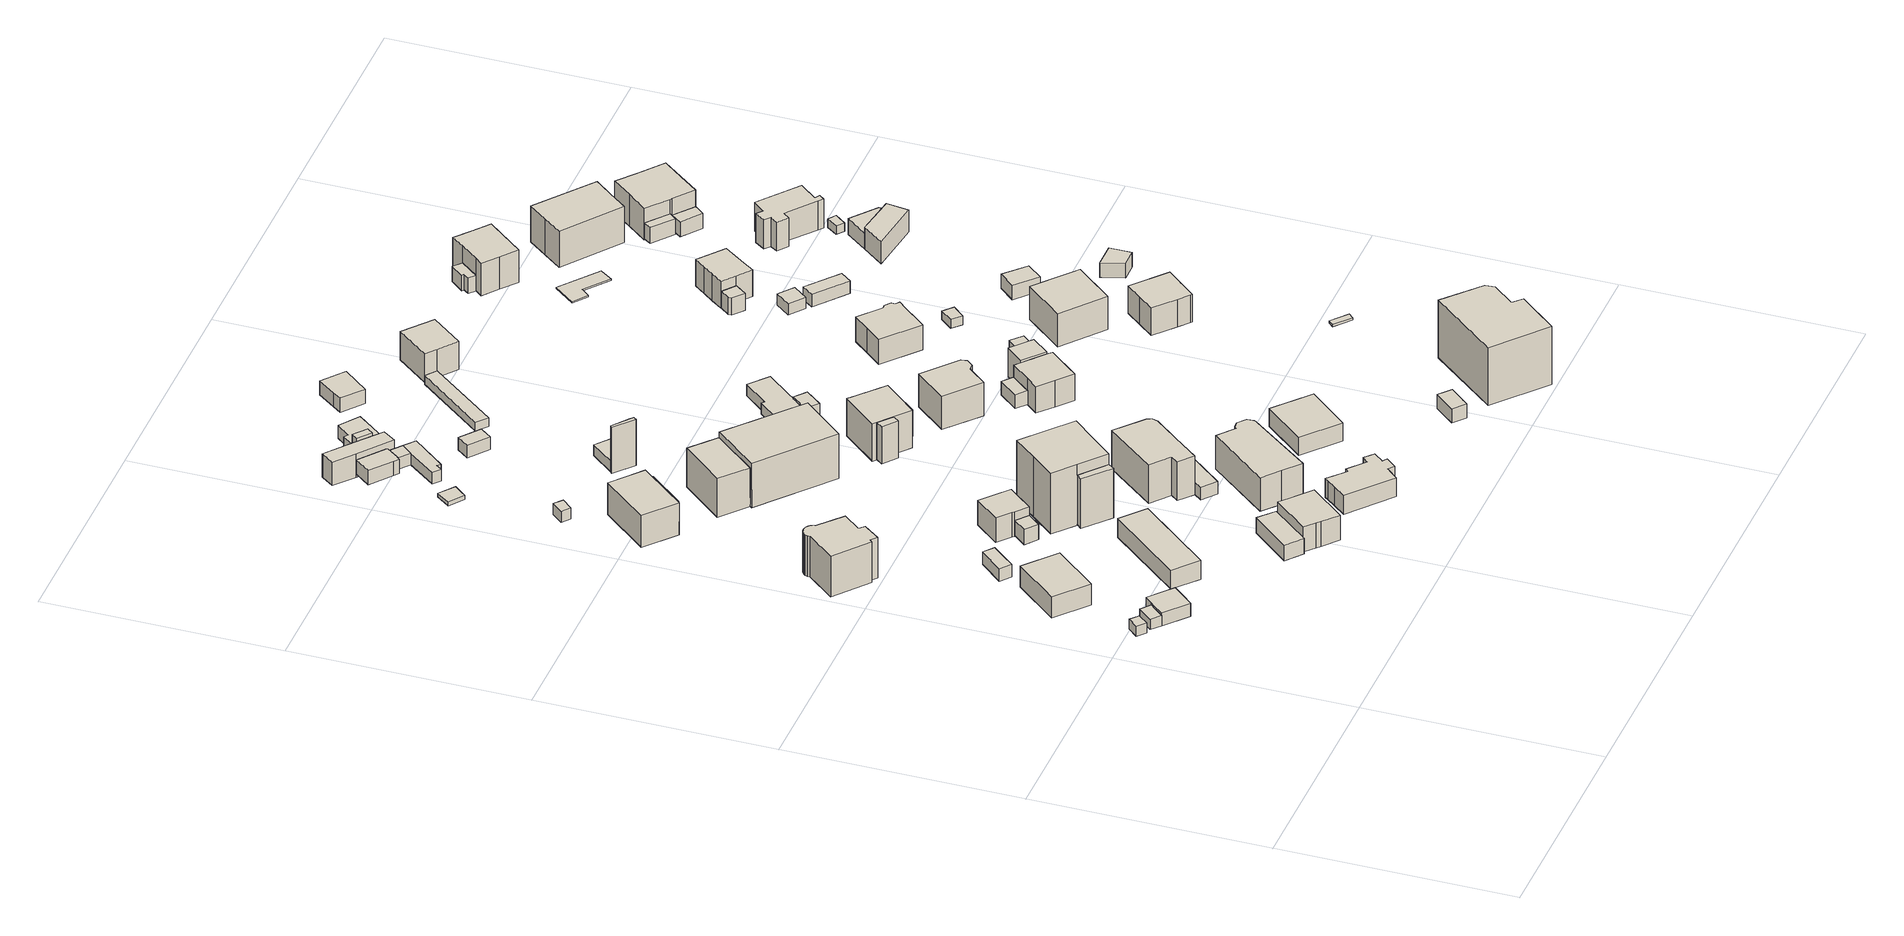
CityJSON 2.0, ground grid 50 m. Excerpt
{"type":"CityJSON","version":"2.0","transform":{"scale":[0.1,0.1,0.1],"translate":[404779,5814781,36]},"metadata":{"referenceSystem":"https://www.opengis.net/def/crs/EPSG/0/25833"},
"CityObjects":{
"building1":{"type":"Building","attributes":{"Gemeindeschluessel":"11000010","BezugspunktDach":"2200","function":"31001_2723","measuredHeight":2.35,"storeysAboveGround":1},"address":[{"country":"Germany","locality":"Berlin","thoroughfareNumber":"5B (3)","thoroughfareName":"Kohlisstraße"}],"geometry":[{"type":"Solid","lod":"1","boundaries":[[[[0,1,2,3]],[[4,5,6,7]],[[4,7,3,2]],[[5,4,2,1]],[[6,5,1,0]],[[7,6,0,3]]]]}]},
"building2":{"type":"Building","attributes":{"Gemeindeschluessel":"11000010","BezugspunktDach":"2200","function":"51009_1610","measuredHeight":2.67,"storeysAboveGround":0},"address":[{"country":"Germany","locality":"Berlin"}],"geometry":[{"type":"Solid","lod":"1","boundaries":[[[[8,9,10,11]],[[12,13,14,15]],[[12,15,11,10]],[[13,12,10,9]],[[14,13,9,8]],[[15,14,8,11]]]]}]},
"building3":{"type":"Building","attributes":{"Gemeindeschluessel":"11000010","BezugspunktDach":"2200","function":"31001_2723","measuredHeight":3.61,"storeysAboveGround":1},"address":[{"country":"Germany","locality":"Berlin","thoroughfareNumber":"5 (1)","thoroughfareName":"Kohlisstraße"}],"geometry":[{"type":"Solid","lod":"1","boundaries":[[[[16,17,18,19,20,21,22]],[[23,13,24,25,26,27,14]],[[23,14,22,21]],[[13,23,21,20]],[[24,13,20,19]],[[25,24,19,18]],[[26,25,18,17]],[[27,26,17,16]],[[14,27,16,22]]]]}]},
"building4":{"type":"Building","attributes":{"Gemeindeschluessel":"11000010","BezugspunktDach":"2200","function":"31001_1010","measuredHeight":6.43,"storeysAboveGround":1},"address":[{"country":"Germany","locality":"Berlin","thoroughfareNumber":"5B","thoroughfareName":"Kohlisstraße"}],"geometry":[{"type":"Solid","lod":"1","boundaries":[[[[28,29,30,31]],[[32,33,34,35]],[[32,35,31,30]],[[33,32,30,29]],[[34,33,29,28]],[[35,34,28,31]]]]}]},
"building5":{"type":"Building","attributes":{"Gemeindeschluessel":"11000010","BezugspunktDach":"2200","function":"31001_1010","measuredHeight":9.38,"storeysAboveGround":2},"address":[{"country":"Germany","locality":"Berlin","thoroughfareNumber":"8","thoroughfareName":"Kohlisstraße"}],"geometry":[{"type":"Solid","lod":"1","boundaries":[[[[36,37,38,39,40,41,42,43,44,45,46,47,48,49,50,51,52,53,54,55]],[[56,57,58,59,60,61,62,63,64,65,66,67,68,69,70,71,72,73,74,75]],[[56,75,55,54]],[[57,56,54,53]],[[58,57,53,52]],[[59,58,52,51]],[[60,59,51,50]],[[61,60,50,49]],[[62,61,49,48]],[[63,62,48,47]],[[64,63,47,46]],[[65,64,46,45]],[[66,65,45,44]],[[67,66,44,43]],[[68,67,43,42]],[[69,68,42,41]],[[70,69,41,40]],[[71,70,40,39]],[[72,71,39,38]],[[73,72,38,37]],[[74,73,37,36]],[[75,74,36,55]]]]}]},
"building6":{"type":"Building","attributes":{"Gemeindeschluessel":"11000010","BezugspunktDach":"2200","function":"31001_2723","measuredHeight":3.63,"storeysAboveGround":1},"address":[{"country":"Germany","locality":"Berlin","thoroughfareNumber":"6 (1)","thoroughfareName":"Kohlisstraße"}],"geometry":[{"type":"Solid","lod":"1","boundaries":[[[[76,77,78,79]],[[80,81,82,83]],[[80,83,79,78]],[[81,80,78,77]],[[82,81,77,76]],[[83,82,76,79]]]]}]},
"building7":{"type":"Building","attributes":{"Gemeindeschluessel":"11000010","BezugspunktDach":"2200","function":"31001_1010","measuredHeight":4.44,"storeysAboveGround":1},"address":[{"country":"Germany","locality":"Berlin","thoroughfareNumber":"5","thoroughfareName":"Kohlisstraße"}],"geometry":[{"type":"Solid","lod":"1","boundaries":[[[[84,85,86,87]],[[88,89,90,91]],[[88,91,87,86]],[[89,88,86,85]],[[90,89,85,84]],[[91,90,84,87]]]]}]},
"building8":{"type":"Building","attributes":{"Gemeindeschluessel":"11000010","BezugspunktDach":"2200","function":"51009_1610","measuredHeight":3.52,"storeysAboveGround":0},"address":[{"country":"Germany","locality":"Berlin"}],"geometry":[{"type":"Solid","lod":"1","boundaries":[[[[92,93,94,95]],[[96,97,98,99]],[[96,99,95,94]],[[97,96,94,93]],[[98,97,93,92]],[[99,98,92,95]]]]}]},
"building9":{"type":"Building","attributes":{"Gemeindeschluessel":"11000010","BezugspunktDach":"2200","function":"31001_2000","measuredHeight":4.25,"storeysAboveGround":1},"address":[{"country":"Germany","locality":"Berlin","thoroughfareNumber":"3A (1)","thoroughfareName":"Kohlisstraße"}],"geometry":[{"type":"Solid","lod":"1","boundaries":[[[[100,101,102,103]],[[104,105,106,107]],[[104,107,103,102]],[[105,104,102,101]],[[106,105,101,100]],[[107,106,100,103]]]]}]},
"building10":{"type":"Building","attributes":{"Gemeindeschluessel":"11000010","function":"31001_1010"},"address":[{"country":"Germany","locality":"Berlin","thoroughfareNumber":"92","thoroughfareName":"Kohlisstraße"}],"children":["building10-1","building10-2"]},
"building10-1":{"type":"BuildingPart","attributes":{"BezugspunktDach":"2200","measuredHeight":9.51,"storeysAboveGround":1},"parents":["building10"],"geometry":[{"type":"MultiSurface","lod":"1","boundaries":[[[108,109,110,111,112]],[[113,114,115,116,117]],[[113,117,112,111]],[[114,113,111,110]],[[115,114,110,109]],[[116,118,119,120,115,109,108]],[[117,116,108,112]],[[115,120,119,118]]]}]},
"building10-2":{"type":"BuildingPart","attributes":{"BezugspunktDach":"2200","measuredHeight":5.37,"storeysAboveGround":1},"parents":["building10"],"geometry":[{"type":"Solid","lod":"1","boundaries":[[[[121,122,120,119]],[[115,123,124,118]],[[123,115,120,122]],[[124,123,122,121]],[[118,124,121,119]],[[115,118,119,120]]]]}]},
"building11":{"type":"Building","attributes":{"Gemeindeschluessel":"11000010","BezugspunktDach":"2200","function":"31001_2723","measuredHeight":2.54,"storeysAboveGround":1},"address":[{"country":"Germany","locality":"Berlin","thoroughfareNumber":"91 (2)","thoroughfareName":"Kohlisstraße"}],"geometry":[{"type":"Solid","lod":"1","boundaries":[[[[125,126,127,128]],[[129,130,131,132]],[[129,132,128,127]],[[130,129,127,126]],[[131,130,126,125]],[[132,131,125,128]]]]}]},
"building12":{"type":"Building","attributes":{"Gemeindeschluessel":"11000010","BezugspunktDach":"2200","function":"31001_1010","measuredHeight":7.11,"storeysAboveGround":1},"address":[{"country":"Germany","locality":"Berlin","thoroughfareNumber":"6","thoroughfareName":"Kohlisstraße"}],"geometry":[{"type":"Solid","lod":"1","boundaries":[[[[133,134,135,136,137,138,139]],[[140,141,142,143,144,145,146]],[[140,146,139,138]],[[141,140,138,137]],[[142,141,137,136]],[[143,142,136,135]],[[144,143,135,134]],[[145,144,134,133]],[[146,145,133,139]]]]}]},
"building13":{"type":"Building","attributes":{"Gemeindeschluessel":"11000010","BezugspunktDach":"2200","function":"31001_1010","measuredHeight":7.35,"storeysAboveGround":2},"address":[{"country":"Germany","locality":"Berlin","thoroughfareNumber":"3A","thoroughfareName":"Kohlisstraße"}],"geometry":[{"type":"Solid","lod":"1","boundaries":[[[[147,148,149,150,151,152,153,154]],[[155,156,157,158,159,160,161,162]],[[155,162,154,153]],[[156,155,153,152]],[[157,156,152,151]],[[158,157,151,150]],[[159,158,150,149]],[[160,159,149,148]],[[161,160,148,147]],[[162,161,147,154]]]]}]},
"building14":{"type":"Building","attributes":{"Gemeindeschluessel":"11000010","BezugspunktDach":"2200","function":"31001_2000","measuredHeight":0.885,"storeysAboveGround":1},"address":[{"country":"Germany","locality":"Berlin","thoroughfareNumber":"5 (2)","thoroughfareName":"Wildenbruchstraße"}],"geometry":[{"type":"Solid","lod":"1","boundaries":[[[[163,164,165,166]],[[167,168,169,170]],[[167,170,166,165]],[[168,167,165,164]],[[169,168,164,163]],[[170,169,163,166]]]]}]},
"building15":{"type":"Building","attributes":{"Gemeindeschluessel":"11000010","function":"31001_1010"},"address":[{"country":"Germany","locality":"Berlin","thoroughfareNumber":"5A","thoroughfareName":"Kohlisstraße"}],"children":["building15-1","building15-2"]},
"building15-1":{"type":"BuildingPart","attributes":{"BezugspunktDach":"2200","measuredHeight":16.97,"storeysAboveGround":2},"parents":["building15"],"geometry":[{"type":"MultiSurface","lod":"1","boundaries":[[[171,172,173,174,175,176,177]],[[178,179,180,181,182,183,184]],[[178,184,177,176]],[[179,178,176,175]],[[180,179,175,174]],[[181,180,174,173]],[[182,181,173,172]],[[185,186,172,171]],[[183,182,187,188]],[[184,183,171,177]],[[188,187,186,185]]]}]},
"building15-2":{"type":"BuildingPart","attributes":{"BezugspunktDach":"2200","measuredHeight":11.47,"storeysAboveGround":2},"parents":["building15"],"geometry":[{"type":"Solid","lod":"1","boundaries":[[[[189,186,185,190]],[[188,187,191,192]],[[188,192,190,185]],[[191,187,186,189]],[[192,191,189,190]],[[187,188,185,186]]]]}]},
"building16":{"type":"Building","attributes":{"Gemeindeschluessel":"11000010","function":"31001_1010"},"address":[{"country":"Germany","locality":"Berlin","thoroughfareNumber":"93, 94","thoroughfareName":"Kohlisstraße"}],"children":["building16-1","building16-2"]},
"building16-1":{"type":"BuildingPart","attributes":{"BezugspunktDach":"2200","measuredHeight":12.9,"storeysAboveGround":2},"parents":["building16"],"geometry":[{"type":"MultiSurface","lod":"1","boundaries":[[[193,194,195,196]],[[197,198,199,200]],[[201,202,203,200,196,195]],[[198,197,195,194]],[[199,198,194,193]],[[200,199,193,196]],[[197,203,202,201]]]}]},
"building16-2":{"type":"BuildingPart","attributes":{"BezugspunktDach":"2200","measuredHeight":10.21,"storeysAboveGround":2},"parents":["building16"],"geometry":[{"type":"Solid","lod":"1","boundaries":[[[[202,201,204,205]],[[206,197,203,207]],[[206,207,205,204]],[[197,206,204,201]],[[207,203,202,205]],[[203,197,201,202]]]]}]},
"building17":{"type":"Building","attributes":{"Gemeindeschluessel":"11000010","BezugspunktDach":"2200","function":"31001_1010","measuredHeight":4.98,"storeysAboveGround":1},"address":[{"country":"Germany","locality":"Berlin","thoroughfareNumber":"2","thoroughfareName":"Kohlisstraße"}],"geometry":[{"type":"Solid","lod":"1","boundaries":[[[[208,209,210,211,212,213,214,215,216,217,218,219,220,221,222]],[[223,224,225,226,227,228,229,230,231,232,233,234,235,236,237]],[[223,237,222,221]],[[224,223,221,220]],[[225,224,220,219]],[[226,225,219,218]],[[227,226,218,217]],[[228,227,217,216]],[[229,228,216,215]],[[230,229,215,214]],[[231,230,214,213]],[[232,231,213,212]],[[233,232,212,211]],[[234,233,211,210]],[[235,234,210,209]],[[236,235,209,208]],[[237,236,208,222]]]]}]},
"building18":{"type":"Building","attributes":{"Gemeindeschluessel":"11000010","function":"31001_2000"},"address":[{"country":"Germany","locality":"Berlin","thoroughfareNumber":"5 (1)","thoroughfareName":"Wildenbruchstraße"}],"children":["building18-1","building18-2","building18-3"]},
"building18-1":{"type":"BuildingPart","attributes":{"BezugspunktDach":"2200","measuredHeight":3.29,"storeysAboveGround":1},"parents":["building18"],"geometry":[{"type":"MultiSurface","lod":"1","boundaries":[[[238,239,240,241,242,243]],[[244,245,246,247,248,249]],[[244,249,243,242]],[[245,244,242,241]],[[246,250,251,241,240]],[[247,246,240,239]],[[248,247,239,238]],[[249,248,238,243]],[[245,251,250,246]]]}]},
"building18-2":{"type":"BuildingPart","attributes":{"BezugspunktDach":"2200","measuredHeight":2.73,"storeysAboveGround":1},"parents":["building18"],"geometry":[{"type":"Solid","lod":"1","boundaries":[[[[252,253,254,251,250]],[[245,255,256,257,246]],[[255,245,251,254]],[[256,255,254,253]],[[246,257,252,250]],[[250,251,245,246]],[[253,252,257,256]]]]}]},
"building18-3":{"type":"BuildingPart","attributes":{"BezugspunktDach":"2200","measuredHeight":2.73,"storeysAboveGround":1},"parents":["building18"],"geometry":[{"type":"Solid","lod":"1","boundaries":[[[[258,259,260,261,253,252,262]],[[257,256,263,264,265,266,267]],[[257,267,262,252]],[[263,256,253,261]],[[264,263,261,260]],[[265,264,260,259]],[[266,265,259,258]],[[267,266,258,262]],[[252,253,256,257]]]]}]},
"building19":{"type":"Building","attributes":{"Gemeindeschluessel":"11000010","BezugspunktDach":"2200","function":"31001_2000","measuredHeight":2.97,"storeysAboveGround":1},"address":[{"country":"Germany","locality":"Berlin","thoroughfareNumber":"4 (1)","thoroughfareName":"Kohlisstraße"}],"geometry":[{"type":"Solid","lod":"1","boundaries":[[[[268,269,270,271,272]],[[273,274,275,276,277]],[[273,277,272,271]],[[274,273,271,270]],[[275,274,270,269]],[[276,275,269,268]],[[277,276,268,272]]]]}]},
"building20":{"type":"Building","attributes":{"Gemeindeschluessel":"11000010","BezugspunktDach":"2200","function":"51009_1610","measuredHeight":10.71,"storeysAboveGround":0},"address":[{"country":"Germany","locality":"Berlin"}],"geometry":[{"type":"Solid","lod":"1","boundaries":[[[[278,279,280,281,282]],[[283,284,285,286,287]],[[283,287,282,281]],[[284,283,281,280]],[[285,284,280,279]],[[286,285,279,278]],[[287,286,278,282]]]]}]},
"building21":{"type":"Building","attributes":{"Gemeindeschluessel":"11000010","BezugspunktDach":"2200","function":"31001_1010","measuredHeight":8.92,"storeysAboveGround":2},"address":[{"country":"Germany","locality":"Berlin","thoroughfareNumber":"4","thoroughfareName":"Kohlisstraße"}],"geometry":[{"type":"Solid","lod":"1","boundaries":[[[[288,289,290,291,292,293,294,295,296]],[[297,298,299,300,301,302,303,304,305]],[[297,305,296,295]],[[298,297,295,294]],[[299,298,294,293]],[[300,299,293,292]],[[301,300,292,291]],[[302,301,291,290]],[[303,302,290,289]],[[304,303,289,288]],[[305,304,288,296]]]]}]},
"building22":{"type":"Building","attributes":{"Gemeindeschluessel":"11000010","BezugspunktDach":"2200","function":"31001_1010","measuredHeight":10.95,"storeysAboveGround":2},"address":[{"country":"Germany","locality":"Berlin","thoroughfareNumber":"3","thoroughfareName":"Kohlisstraße"}],"geometry":[{"type":"Solid","lod":"1","boundaries":[[[[306,307,308,309,310,311,312,313,314,315]],[[316,317,318,319,320,321,322,323,324,325]],[[316,325,315,314]],[[317,316,314,313]],[[318,317,313,312]],[[319,318,312,311]],[[320,319,311,310]],[[321,320,310,309]],[[322,321,309,308]],[[323,322,308,307]],[[324,323,307,306]],[[325,324,306,315]]]]}]},
"building23":{"type":"Building","attributes":{"Gemeindeschluessel":"11000010","function":"31001_2000"},"address":[{"country":"Germany","locality":"Berlin","thoroughfareNumber":"4 (2)","thoroughfareName":"Wildenbruchstraße"}],"children":["building23-1","building23-2"]},
"building23-1":{"type":"BuildingPart","attributes":{"BezugspunktDach":"2200","measuredHeight":5.37,"storeysAboveGround":2},"parents":["building23"],"geometry":[{"type":"MultiSurface","lod":"1","boundaries":[[[326,327,328,329,330,331,332,333]],[[334,335,336,337,338,339,340,341]],[[334,341,333,332]],[[335,334,332,331]],[[336,335,331,330]],[[337,336,330,329]],[[338,337,342,343,344,345,329,328]],[[339,338,328,327]],[[340,339,327,326]],[[341,340,326,333]],[[345,344,343,342]]]}]},
"building23-2":{"type":"BuildingPart","attributes":{"BezugspunktDach":"2200","measuredHeight":3,"storeysAboveGround":2},"parents":["building23"],"geometry":[{"type":"Solid","lod":"1","boundaries":[[[[346,345,344,347,348,349,350,351]],[[352,353,354,355,343,342,356,357]],[[352,357,351,350]],[[353,352,350,349]],[[354,353,349,348]],[[355,354,348,347]],[[343,355,347,344]],[[356,342,345,346]],[[357,356,346,351]],[[342,343,344,345]]]]}]},
"building24":{"type":"Building","attributes":{"Gemeindeschluessel":"11000010","BezugspunktDach":"2200","function":"51009_1610","measuredHeight":5.03,"storeysAboveGround":0},"address":[{"country":"Germany","locality":"Berlin"}],"geometry":[{"type":"Solid","lod":"1","boundaries":[[[[358,359,360,361]],[[362,363,364,365]],[[362,365,361,360]],[[363,362,360,359]],[[364,363,359,358]],[[365,364,358,361]]]]}]},
"building25":{"type":"Building","attributes":{"Gemeindeschluessel":"11000010","BezugspunktDach":"2200","function":"31001_2463","measuredHeight":2.49,"storeysAboveGround":1},"address":[{"country":"Germany","locality":"Berlin","thoroughfareNumber":"92 (1)","thoroughfareName":"Kohlisstraße"}],"geometry":[{"type":"Solid","lod":"1","boundaries":[[[[366,367,368,369,370]],[[371,372,285,284,283]],[[371,283,370,369]],[[372,371,369,368]],[[285,372,368,367]],[[284,285,367,366]],[[283,284,366,370]]]]}]},
"building26":{"type":"Building","attributes":{"Gemeindeschluessel":"11000010","BezugspunktDach":"2200","function":"31001_2000","measuredHeight":2.96,"storeysAboveGround":1},"address":[{"country":"Germany","locality":"Berlin","thoroughfareNumber":"91 (1)","thoroughfareName":"Kohlisstraße"}],"geometry":[{"type":"Solid","lod":"1","boundaries":[[[[373,374,375,376]],[[377,378,379,380]],[[377,380,376,375]],[[378,377,375,374]],[[379,378,374,373]],[[380,379,373,376]]]]}]},
"building27":{"type":"Building","attributes":{"Gemeindeschluessel":"11000010","function":"31001_1010"},"address":[{"country":"Germany","locality":"Berlin","thoroughfareNumber":"95","thoroughfareName":"Kohlisstraße"}],"children":["building27-1","building27-2","building27-3"]},
"building27-1":{"type":"BuildingPart","attributes":{"BezugspunktDach":"2200","measuredHeight":11.3,"storeysAboveGround":2},"parents":["building27"],"geometry":[{"type":"MultiSurface","lod":"1","boundaries":[[[381,382,383,384,385,386,387,388]],[[389,390,391,392,393,394,395,396]],[[389,396,388,387]],[[390,389,387,386]],[[391,390,386,385]],[[392,391,385,384]],[[397,398,392,384,383]],[[394,393,383,382]],[[399,400,401,395,394,382,381]],[[396,395,381,388],[402,403,381,401]],[[393,392,398,397]],[[401,400,399,381]],[[381,403,402,401]]]}]},
"building27-2":{"type":"BuildingPart","attributes":{"BezugspunktDach":"2200","measuredHeight":6.16,"storeysAboveGround":2},"parents":["building27"],"geometry":[{"type":"Solid","lod":"1","boundaries":[[[[404,405,398,397]],[[392,406,407,393]],[[406,392,398,405]],[[407,406,405,404]],[[393,407,404,397]],[[393,397,398,392]]]]}]},
"building27-3":{"type":"BuildingPart","attributes":{"BezugspunktDach":"2200","measuredHeight":8.56,"storeysAboveGround":2},"parents":["building27"],"geometry":[{"type":"MultiSurface","lod":"1","boundaries":[[[408,399,403,409]],[[402,400,410,411]],[[402,411,409,403]],[[410,400,399,408]],[[411,410,408,409]],[[400,401,381,399]],[[402,403,381,401]]]}]},
"building28":{"type":"Building","attributes":{"Gemeindeschluessel":"11000010","BezugspunktDach":"2200","function":"31001_1010","measuredHeight":5.23,"storeysAboveGround":1},"address":[{"country":"Germany","locality":"Berlin","thoroughfareNumber":"2A","thoroughfareName":"Kohlisstraße"}],"geometry":[{"type":"Solid","lod":"1","boundaries":[[[[412,413,414,415]],[[416,417,418,419]],[[416,419,415,414]],[[417,416,414,413]],[[418,417,413,412]],[[419,418,412,415]]]]}]},
"building29":{"type":"Building","attributes":{"Gemeindeschluessel":"11000010","BezugspunktDach":"2200","function":"31001_2000","measuredHeight":2.75,"storeysAboveGround":1},"address":[{"country":"Germany","locality":"Berlin","thoroughfareNumber":"95 (1)","thoroughfareName":"Kohlisstraße"}],"geometry":[{"type":"Solid","lod":"1","boundaries":[[[[420,421,422,423,424]],[[425,426,427,428,429]],[[425,429,424,423]],[[426,425,423,422]],[[427,426,422,421]],[[428,427,421,420]],[[429,428,420,424]]]]}]},
"building30":{"type":"Building","attributes":{"Gemeindeschluessel":"11000010","BezugspunktDach":"2200","function":"31001_2000","measuredHeight":2.01,"storeysAboveGround":1},"address":[{"country":"Germany","locality":"Berlin","thoroughfareNumber":"5 (1)","thoroughfareName":"Seestraße"}],"geometry":[{"type":"Solid","lod":"1","boundaries":[[[[430,431,432,433]],[[434,435,436,437]],[[434,437,433,432]],[[435,434,432,431]],[[436,435,431,430]],[[437,436,430,433]]]]}]},
"building31":{"type":"Building","attributes":{"Gemeindeschluessel":"11000010","BezugspunktDach":"2200","function":"31001_2000","measuredHeight":3.28,"storeysAboveGround":1},"address":[{"country":"Germany","locality":"Berlin","thoroughfareNumber":"6 (1)","thoroughfareName":"Seestraße"}],"geometry":[{"type":"Solid","lod":"1","boundaries":[[[[438,439,440,441,442]],[[443,444,445,446,447]],[[443,447,442,441]],[[444,443,441,440]],[[445,444,440,439]],[[446,445,439,438]],[[447,446,438,442]]]]}]},
"building32":{"type":"Building","attributes":{"Gemeindeschluessel":"11000010","BezugspunktDach":"2200","function":"31001_2463","measuredHeight":3.27,"storeysAboveGround":1},"address":[{"country":"Germany","locality":"Berlin","thoroughfareNumber":"94 (1)","thoroughfareName":"Kohlisstraße"}],"geometry":[{"type":"Solid","lod":"1","boundaries":[[[[448,449,450,451,452,453,454,455,456,457]],[[458,459,460,461,462,463,464,465,466,467]],[[458,467,457,456]],[[459,458,456,455]],[[460,459,455,454]],[[461,460,454,453]],[[462,461,453,452]],[[463,462,452,451]],[[464,463,451,450]],[[465,464,450,449]],[[466,465,449,448]],[[467,466,448,457]]]]}]},
"building33":{"type":"Building","attributes":{"Gemeindeschluessel":"11000010","BezugspunktDach":"2200","function":"31001_1010","measuredHeight":9.37,"storeysAboveGround":1},"address":[{"country":"Germany","locality":"Berlin","thoroughfareNumber":"96","thoroughfareName":"Kohlisstraße"}],"geometry":[{"type":"Solid","lod":"1","boundaries":[[[[468,469,470,471,472,473,474,475]],[[476,477,478,479,480,481,482,483]],[[476,483,475,474]],[[477,476,474,473]],[[478,477,473,472]],[[479,478,472,471]],[[480,479,471,470]],[[481,480,470,469]],[[482,481,469,468]],[[483,482,468,475]]]]}]},
"building34":{"type":"Building","attributes":{"Gemeindeschluessel":"11000010","BezugspunktDach":"2200","function":"31001_2000","measuredHeight":3.76,"storeysAboveGround":1},"address":[{"country":"Germany","locality":"Berlin","thoroughfareNumber":"1 (2)","thoroughfareName":"Hultschiner Damm"}],"geometry":[{"type":"Solid","lod":"1","boundaries":[[[[484,485,486,487,488]],[[489,490,491,492,493]],[[489,493,488,487]],[[490,489,487,486]],[[491,490,486,485]],[[492,491,485,484]],[[493,492,484,488]]]]}]},
"building35":{"type":"Building","attributes":{"Gemeindeschluessel":"11000010","function":"31001_1010"},"address":[{"country":"Germany","locality":"Berlin","thoroughfareNumber":"97","thoroughfareName":"Kohlisstraße"}],"children":["building35-1","building35-2"]},
"building35-1":{"type":"BuildingPart","attributes":{"BezugspunktDach":"2200","measuredHeight":8.65,"storeysAboveGround":2},"parents":["building35"],"geometry":[{"type":"MultiSurface","lod":"1","boundaries":[[[494,495,496,497,498,499,500,501,502]],[[503,504,505,506,507,508,509,510,511]],[[503,511,502,501]],[[512,513,501,500]],[[504,503,514,515]],[[505,504,500,499]],[[506,505,499,498]],[[507,506,498,497]],[[508,507,497,496]],[[509,508,496,495]],[[510,509,495,494]],[[511,510,494,502]],[[515,514,513,512]]]}]},
"building35-2":{"type":"BuildingPart","attributes":{"BezugspunktDach":"2200","measuredHeight":3.2,"storeysAboveGround":2},"parents":["building35"],"geometry":[{"type":"Solid","lod":"1","boundaries":[[[[513,512,516,517]],[[518,515,514,519]],[[518,519,517,516]],[[515,518,516,512]],[[519,514,513,517]],[[514,515,512,513]]]]}]},
"building36":{"type":"Building","attributes":{"Gemeindeschluessel":"11000010","BezugspunktDach":"2200","function":"31001_1010","measuredHeight":6.65,"storeysAboveGround":2},"address":[{"country":"Germany","locality":"Berlin","thoroughfareNumber":"5","thoroughfareName":"Seestraße"}],"geometry":[{"type":"Solid","lod":"1","boundaries":[[[[520,521,522,523,524]],[[525,526,527,528,529]],[[525,529,524,523]],[[526,525,523,522]],[[527,526,522,521]],[[528,527,521,520]],[[529,528,520,524]]]]}]},
"building37":{"type":"Building","attributes":{"Gemeindeschluessel":"11000010","BezugspunktDach":"2200","function":"31001_1010","measuredHeight":7.18,"storeysAboveGround":2},"address":[{"country":"Germany","locality":"Berlin","thoroughfareNumber":"97 (1)","thoroughfareName":"Kohlisstraße"}],"geometry":[{"type":"Solid","lod":"1","boundaries":[[[[530,531,532,533,534]],[[535,536,537,538,539]],[[535,539,534,533]],[[536,535,533,532]],[[537,536,532,531]],[[538,537,531,530]],[[539,538,530,534]]]]}]},
"building38":{"type":"Building","attributes":{"Gemeindeschluessel":"11000010","BezugspunktDach":"2200","function":"31001_1010","measuredHeight":13.39,"storeysAboveGround":3},"address":[{"country":"Germany","locality":"Berlin","thoroughfareNumber":"1A","thoroughfareName":"Kohlisstraße"}],"geometry":[{"type":"Solid","lod":"1","boundaries":[[[[540,541,542,543,544,545,546]],[[547,548,549,550,551,552,553]],[[547,553,546,545]],[[548,547,545,544]],[[549,548,544,543]],[[550,549,543,542]],[[551,550,542,541]],[[552,551,541,540]],[[553,552,540,546]]]]}]},
"building39":{"type":"Building","attributes":{"Gemeindeschluessel":"11000010","BezugspunktDach":"2200","function":"31001_2000","measuredHeight":2.09,"storeysAboveGround":1},"address":[{"country":"Germany","locality":"Berlin","thoroughfareNumber":"97 (2)","thoroughfareName":"Kohlisstraße"}],"geometry":[{"type":"Solid","lod":"1","boundaries":[[[[554,555,556,557]],[[558,559,560,561]],[[558,561,557,556]],[[559,558,556,555]],[[560,559,555,554]],[[561,560,554,557]]]]}]},
"building40":{"type":"Building","attributes":{"Gemeindeschluessel":"11000010","BezugspunktDach":"2200","function":"31001_1010","measuredHeight":10.04,"storeysAboveGround":1},"address":[{"country":"Germany","locality":"Berlin","thoroughfareNumber":"95B","thoroughfareName":"Kohlisstraße"}],"geometry":[{"type":"Solid","lod":"1","boundaries":[[[[562,563,564,565,566,567,568,569,570,571,572]],[[573,574,575,576,577,578,579,580,581,582,583]],[[573,583,572,571]],[[574,573,571,570]],[[575,574,570,569]],[[576,575,569,568]],[[577,576,568,567]],[[578,577,567,566]],[[579,578,566,565]],[[580,579,565,564]],[[581,580,564,563]],[[582,581,563,562]],[[583,582,562,572]]]]}]},
"building41":{"type":"Building","attributes":{"Gemeindeschluessel":"11000010","BezugspunktDach":"2200","function":"31001_2000","measuredHeight":2.03,"storeysAboveGround":1},"address":[{"country":"Germany","locality":"Berlin","thoroughfareNumber":"97 (4)","thoroughfareName":"Kohlisstraße"}],"geometry":[{"type":"Solid","lod":"1","boundaries":[[[[584,585,586,587]],[[588,589,590,591]],[[588,591,587,586]],[[589,588,586,585]],[[590,589,585,584]],[[591,590,584,587]]]]}]},
"building42":{"type":"Building","attributes":{"Gemeindeschluessel":"11000010","BezugspunktDach":"2200","function":"31001_1010","measuredHeight":10.26,"storeysAboveGround":1},"address":[{"country":"Germany","locality":"Berlin","thoroughfareNumber":"98","thoroughfareName":"Kohlisstraße"}],"geometry":[{"type":"Solid","lod":"1","boundaries":[[[[592,593,594,595,596]],[[597,598,599,600,601]],[[597,601,596,595]],[[598,597,595,594]],[[599,598,594,593]],[[600,599,593,592]],[[601,600,592,596]]]]}]},
"building43":{"type":"Building","attributes":{"Gemeindeschluessel":"11000010","BezugspunktDach":"2200","function":"31001_2000","measuredHeight":0.52,"storeysAboveGround":1},"address":[{"country":"Germany","locality":"Berlin","thoroughfareNumber":"11 (2)","thoroughfareName":"Hultschiner Damm"}],"geometry":[{"type":"Solid","lod":"1","boundaries":[[[[602,603,604,605]],[[606,607,608,609]],[[606,609,605,604]],[[607,606,604,603]],[[608,607,603,602]],[[609,608,602,605]]]]}]},
"building44":{"type":"Building","attributes":{"Gemeindeschluessel":"11000010","BezugspunktDach":"2200","function":"31001_2723","measuredHeight":2.54,"storeysAboveGround":1},"address":[{"country":"Germany","locality":"Berlin","thoroughfareNumber":"2B (1)","thoroughfareName":"Seestraße"}],"geometry":[{"type":"Solid","lod":"1","boundaries":[[[[610,611,612,613]],[[614,615,616,617]],[[614,617,613,612]],[[615,614,612,611]],[[616,615,611,610]],[[617,616,610,613]]]]}]},
"building45":{"type":"Building","attributes":{"Gemeindeschluessel":"11000010","BezugspunktDach":"2200","function":"31001_1010","measuredHeight":7.95,"storeysAboveGround":1},"address":[{"country":"Germany","locality":"Berlin","thoroughfareNumber":"99","thoroughfareName":"Kohlisstraße"}],"geometry":[{"type":"Solid","lod":"1","boundaries":[[[[618,619,620,621,622,623,624,625]],[[626,627,628,629,630,631,632,633]],[[626,633,625,624]],[[627,626,624,623]],[[628,627,623,622]],[[629,628,622,621]],[[630,629,621,620]],[[631,630,620,619]],[[632,631,619,618]],[[633,632,618,625]]]]}]},
"building46":{"type":"Building","attributes":{"Gemeindeschluessel":"11000010","function":"31001_1010"},"address":[{"country":"Germany","locality":"Berlin","thoroughfareNumber":"2B","thoroughfareName":"Seestraße"}],"children":["building46-1","building46-2"]},
"building46-1":{"type":"BuildingPart","attributes":{"BezugspunktDach":"2200","measuredHeight":8.45,"storeysAboveGround":1},"parents":["building46"],"geometry":[{"type":"MultiSurface","lod":"1","boundaries":[[[634,635,636,637,638,639,640,641,642,643]],[[644,645,646,647,648,649,650,651,652,653]],[[644,653,643,642]],[[645,644,642,641]],[[646,645,641,640]],[[647,646,640,639]],[[648,647,639,638]],[[649,648,638,637]],[[650,649,637,636]],[[651,650,636,635]],[[654,655,651,635,634]],[[653,652,634,643]],[[652,651,655,654]]]}]},
"building46-2":{"type":"BuildingPart","attributes":{"BezugspunktDach":"2200","measuredHeight":3.93,"storeysAboveGround":1},"parents":["building46"],"geometry":[{"type":"MultiSurface","lod":"1","boundaries":[[[656,657,655,654,658]],[[652,651,659,660,661]],[[652,661,658,654]],[[659,651,655,657]],[[660,659,657,656]],[[661,660,656,658]],[[652,654,655,651,662]]]}]},
"building47":{"type":"Building","attributes":{"Gemeindeschluessel":"11000010","BezugspunktDach":"2200","function":"31001_2723","measuredHeight":3.2,"storeysAboveGround":1},"address":[{"country":"Germany","locality":"Berlin","thoroughfareNumber":"1B (2)","thoroughfareName":"Seestraße"}],"geometry":[{"type":"Solid","lod":"1","boundaries":[[[[663,664,665,666]],[[667,668,669,670]],[[667,670,666,665]],[[668,667,665,664]],[[669,668,664,663]],[[670,669,663,666]]]]}]},
"building48":{"type":"Building","attributes":{"Gemeindeschluessel":"11000010","BezugspunktDach":"2200","function":"31001_2000","measuredHeight":0.298,"storeysAboveGround":1},"address":[{"country":"Germany","locality":"Berlin","thoroughfareNumber":"3 (1)","thoroughfareName":"Seestraße"}],"geometry":[{"type":"Solid","lod":"1","boundaries":[[[[671,672,673,674,675,676]],[[677,678,679,680,681,682]],[[677,682,676,675]],[[678,677,675,674]],[[679,678,674,673]],[[680,679,673,672]],[[681,680,672,671]],[[682,681,671,676]]]]}]},
"building49":{"type":"Building","attributes":{"Gemeindeschluessel":"11000010","function":"31001_1010"},"address":[{"country":"Germany","locality":"Berlin","thoroughfareNumber":"4","thoroughfareName":"Seestraße"}],"children":["building49-1","building49-2"]},
"building49-1":{"type":"BuildingPart","attributes":{"BezugspunktDach":"2200","measuredHeight":10.28,"storeysAboveGround":2},"parents":["building49"],"geometry":[{"type":"Solid","lod":"1","boundaries":[[[[683,684,685,686,687,688,689,690]],[[691,692,693,694,695,696,697,698]],[[691,698,690,689]],[[692,691,689,688],[691,692,699,700]],[[693,692,688,687]],[[694,693,687,686]],[[695,694,686,685]],[[696,695,685,684]],[[697,696,684,683]],[[698,697,683,690]],[[699,692,691,700]]]]}]},
"building49-2":{"type":"BuildingPart","attributes":{"BezugspunktDach":"2200","measuredHeight":3.62,"storeysAboveGround":2},"parents":["building49"],"geometry":[{"type":"Solid","lod":"1","boundaries":[[[[700,699,701,702,703,704]],[[705,706,707,692,691,708]],[[705,708,704,703]],[[706,705,703,702]],[[707,706,702,701]],[[692,707,701,699]],[[708,691,700,704]],[[691,692,699,700]]]]}]},
"building50":{"type":"Building","attributes":{"Gemeindeschluessel":"11000010","BezugspunktDach":"2200","function":"31001_1313","measuredHeight":3.69,"storeysAboveGround":1},"address":[{"country":"Germany","locality":"Berlin","thoroughfareNumber":"98 (1)","thoroughfareName":"Kohlisstraße"}],"geometry":[{"type":"Solid","lod":"1","boundaries":[[[[709,710,711,712]],[[713,714,715,716]],[[713,716,712,711]],[[714,713,711,710]],[[715,714,710,709]],[[716,715,709,712]]]]}]},
"building51":{"type":"Building","attributes":{"Gemeindeschluessel":"11000010","BezugspunktDach":"2200","function":"31001_2000","measuredHeight":3.42,"storeysAboveGround":1},"address":[{"country":"Germany","locality":"Berlin","thoroughfareNumber":"15 (1)","thoroughfareName":"Hultschiner Damm"}],"geometry":[{"type":"Solid","lod":"1","boundaries":[[[[717,718,719,720]],[[721,722,723,724]],[[721,724,720,719]],[[722,721,719,718]],[[723,722,718,717]],[[724,723,717,720]]]]}]},
"building52":{"type":"Building","attributes":{"Gemeindeschluessel":"11000010","BezugspunktDach":"2200","function":"31001_1010","measuredHeight":10.56,"storeysAboveGround":2},"address":[{"country":"Germany","locality":"Berlin","thoroughfareNumber":"3","thoroughfareName":"Seestraße"}],"geometry":[{"type":"Solid","lod":"1","boundaries":[[[[725,726,727,728,729,730]],[[731,732,733,734,735,736]],[[731,736,730,729]],[[732,731,729,728]],[[733,732,728,727]],[[734,733,727,726]],[[735,734,726,725]],[[736,735,725,730]]]]}]},
"building53":{"type":"Building","attributes":{"Gemeindeschluessel":"11000010","BezugspunktDach":"2200","function":"31001_2000","measuredHeight":5.09,"storeysAboveGround":1},"address":[{"country":"Germany","locality":"Berlin","thoroughfareNumber":"19 (1)","thoroughfareName":"Hultschiner Damm"}],"geometry":[{"type":"Solid","lod":"1","boundaries":[[[[737,738,739,740]],[[741,742,743,744]],[[741,744,740,739]],[[742,741,739,738]],[[743,742,738,737]],[[744,743,737,740]]]]}]},
"building54":{"type":"Building","attributes":{"Gemeindeschluessel":"11000010","BezugspunktDach":"2200","function":"51009_1610","measuredHeight":4.29,"storeysAboveGround":0},"address":[{"country":"Germany","locality":"Berlin"}],"geometry":[{"type":"Solid","lod":"1","boundaries":[[[[745,746,747,748]],[[749,750,751,752]],[[749,752,748,747]],[[750,749,747,746]],[[751,750,746,745]],[[752,751,745,748]]]]}]},
"building55":{"type":"Building","attributes":{"Gemeindeschluessel":"11000010","BezugspunktDach":"2200","function":"31001_2000","measuredHeight":4.24,"storeysAboveGround":2},"address":[{"country":"Germany","locality":"Berlin","thoroughfareNumber":"21 (2)","thoroughfareName":"Hultschiner Damm"}],"geometry":[{"type":"Solid","lod":"1","boundaries":[[[[753,754,755,756]],[[757,758,742,741]],[[757,741,756,755]],[[758,757,755,754]],[[742,758,754,753]],[[741,742,753,756]]]]}]},
"building56":{"type":"Building","attributes":{"Gemeindeschluessel":"11000010","BezugspunktDach":"2200","function":"31001_1010","measuredHeight":7.64,"storeysAboveGround":2},"address":[{"country":"Germany","locality":"Berlin","thoroughfareNumber":"1B","thoroughfareName":"Seestraße"}],"geometry":[{"type":"Solid","lod":"1","boundaries":[[[[759,760,761,762,763,764,765,766,767,768,769,770,771,772]],[[773,774,775,776,777,778,779,780,781,782,783,784,785,786]],[[773,786,772,771]],[[774,773,771,770]],[[775,774,770,769]],[[776,775,769,768]],[[777,776,768,767]],[[778,777,767,766]],[[779,778,766,765]],[[780,779,765,764]],[[781,780,764,763]],[[782,781,763,762]],[[783,782,762,761]],[[784,783,761,760]],[[785,784,760,759]],[[786,785,759,772]]]]}]},
"building57":{"type":"Building","attributes":{"Gemeindeschluessel":"11000010","BezugspunktDach":"2200","function":"31001_2000","measuredHeight":1.93,"storeysAboveGround":1},"address":[{"country":"Germany","locality":"Berlin","thoroughfareNumber":"1B (1)","thoroughfareName":"Seestraße"}],"geometry":[{"type":"Solid","lod":"1","boundaries":[[[[787,788,789,790]],[[791,792,793,794]],[[791,794,790,789]],[[792,791,789,788]],[[793,792,788,787]],[[794,793,787,790]]]]}]},
"building58":{"type":"Building","attributes":{"Gemeindeschluessel":"11000010","function":"31001_1010"},"address":[{"country":"Germany","locality":"Berlin","thoroughfareNumber":"2, 2A","thoroughfareName":"Seestraße"}],"children":["building58-1","building58-2"]},
"building58-1":{"type":"BuildingPart","attributes":{"BezugspunktDach":"2200","measuredHeight":9.25,"storeysAboveGround":2},"parents":["building58"],"geometry":[{"type":"MultiSurface","lod":"1","boundaries":[[[795,796,797,798,799,800,801,802,803]],[[804,805,806,807,808,809,810,811,812]],[[804,812,803,802]],[[805,804,802,801]],[[806,805,801,800]],[[807,806,800,799]],[[808,807,799,798]],[[809,808,798,797]],[[813,814,815,797,796]],[[810,809,816,817,818]],[[811,810,796,795]],[[812,811,795,803]],[[818,817,816,815,814,813]]]}]},
"building58-2":{"type":"BuildingPart","attributes":{"BezugspunktDach":"2200","measuredHeight":3.44,"storeysAboveGround":2},"parents":["building58"],"geometry":[{"type":"Solid","lod":"1","boundaries":[[[[819,815,814,820]],[[818,817,821,822]],[[818,822,820,814]],[[821,817,815,819]],[[822,821,819,820]],[[817,818,814,815]]]]}]}
},
"vertices":[
[93,463,36],[111,484,36],[94,499,36],[76,478,36],[94,499,13],[111,484,13],[93,463,13],[76,478,13],
[123,443,38],[150,474,38],[130,490,38],[104,460,38],[130,490,14],[150,474,14],[123,443,14],[104,460,14],
[172,402,44],[192,424,44],[212,447,44],[163,489,44],[150,474,44],[143,466,44],[123,443,44],[143,466,14],[163,489,14],[212,447,14],[192,424,14],[172,402,14],
[147,594,62],[225,685,62],[158,742,62],[80,651,62],[158,742,13],[225,685,13],[147,594,13],[80,651,13],
[76,1014,109],[81,1019,109],[94,1008,109],[121,1043,109],[111,1053,109],[141,1090,109],[93,1133,109],[92,1138,109],[89,1143,109],[86,1146,109],[82,1149,109],[77,1151,109],[72,1151,109],[67,1150,109],[63,1148,109],[59,1145,109],[56,1141,109],[54,1136,109],[54,1131,109],[4,1072,109],[54,1131,15],[54,1136,15],[56,1141,15],[59,1145,15],[63,1148,15],[67,1150,15],[72,1151,15],[77,1151,15],[82,1149,15],[86,1146,15],[89,1143,15],[92,1138,15],[93,1133,15],[141,1090,15],[111,1053,15],[121,1043,15],[94,1008,15],[81,1019,15],[76,1014,15],[4,1072,15],
[184,768,42],[227,818,42],[206,835,42],[163,786,42],[206,835,13],[227,818,13],[184,768,13],[163,786,13],
[294,424,59],[424,577,59],[374,620,59],[244,467,59],[374,620,15],[424,577,15],[294,424,15],[244,467,15],
[318,761,49],[341,788,49],[316,808,49],[293,781,49],[316,808,14],[341,788,14],[318,761,14],[293,781,14],
[440,266,51],[508,346,51],[475,375,51],[405,294,51],[475,375,15],[508,346,15],[440,266,15],[405,294,15],
[110,1416,85],[193,1513,85],[161,1540,85],[129,1567,85],[47,1470,85],[129,1567,11],[161,1540,11],[193,1513,11],[110,1416,11],[47,1470,11],[129,1439,11],[129,1439,64],[193,1513,64],
[143,1428,64],[206,1502,64],[206,1502,11],[143,1428,11],
[90,1628,38],[110,1650,38],[93,1665,38],[73,1642,38],[93,1665,12],[110,1650,12],[90,1628,12],[73,1642,12],
[313,812,69],[316,808,69],[341,788,69],[385,840,69],[357,864,69],[329,888,69],[284,836,69],[329,888,12],[357,864,12],[385,840,12],[341,788,12],[316,808,12],[313,812,12],[284,836,12],
[463,249,75],[472,242,75],[503,215,75],[567,290,75],[536,316,75],[527,324,75],[506,343,75],[442,268,75],[506,343,17],[527,324,17],[536,316,17],[567,290,17],[503,215,17],[472,242,17],[463,249,17],[442,268,17],
[84,1841,22],[106,1867,22],[74,1892,22],[53,1863,22],[74,1892,13],[106,1867,13],[84,1841,13],[53,1863,13],
[388,707,155],[442,662,155],[484,710,155],[526,758,155],[427,843,155],[386,794,155],[344,745,155],[386,794,14],[427,843,14],[526,758,14],[484,710,14],[442,662,14],[388,707,14],[344,745,14],[388,707,131],[442,662,131],[442,662,16],[388,707,16],
[432,649,131],[377,696,131],[432,649,16],[377,696,16],
[380,1187,121],[459,1278,121],[311,1405,121],[232,1312,121],[311,1405,18],[459,1278,18],[380,1187,18],[232,1312,18],[311,1405,108],[235,1316,108],[235,1316,18],
[257,1452,108],[180,1363,108],[257,1452,18],[180,1363,18],
[676,162,61],[697,186,61],[698,187,61],[710,177,61],[730,199,61],[720,206,61],[738,227,61],[719,244,61],[708,232,61],[671,263,61],[666,256,61],[629,289,61],[623,281,61],[608,263,61],[587,237,61],[608,263,17],[623,281,17],[629,289,17],[666,256,17],[671,263,17],[708,232,17],[719,244,17],[738,227,17],[720,206,17],[730,199,17],[710,177,17],[698,187,17],[697,186,17],[676,162,17],[587,237,17],
[114,1995,46],[124,1987,46],[133,1997,46],[151,2021,46],[95,2064,46],[69,2031,46],[95,2064,13],[151,2021,13],[133,1997,13],[124,1987,13],[114,1995,13],[69,2031,13],[133,1997,40],[151,2021,40],
[159,1976,40],[178,1999,40],[163,2011,40],[163,2011,13],[178,1999,13],[159,1976,13],
[127,1903,40],[136,1916,40],[142,1909,40],[202,1980,40],[112,1916,40],[202,1980,13],[142,1909,13],[136,1916,13],[127,1903,13],[112,1916,13],
[571,487,46],[630,557,46],[601,583,46],[556,528,46],[542,511,46],[556,528,17],[601,583,17],[630,557,17],[571,487,17],[542,511,17],
[298,1569,121],[303,1575,121],[297,1580,121],[262,1608,121],[258,1604,121],[262,1608,14],[297,1580,14],[303,1575,14],[298,1569,14],[258,1604,14],
[539,569,106],[527,553,106],[556,528,106],[601,583,106],[643,634,106],[647,646,106],[642,656,106],[585,706,106],[499,601,106],[585,706,16],[642,656,16],[647,646,16],[643,634,16],[601,583,16],[556,528,16],[527,553,16],[539,569,16],[499,601,16],
[581,361,94],[617,330,94],[720,462,94],[722,466,94],[721,481,94],[704,495,94],[691,494,94],[686,490,94],[650,519,94],[545,392,94],[650,519,16],[686,490,16],[691,494,16],[704,495,16],[721,481,16],[722,466,16],[720,462,16],[617,330,16],[581,361,16],[545,392,16],
[95,2064,60],[163,2011,60],[183,2038,60],[162,2055,60],[135,2077,60],[74,2126,60],[72,2123,60],[53,2098,60],[72,2123,6],[74,2126,6],[135,2077,6],[162,2055,6],[183,2038,6],[163,2011,6],[95,2064,6],[53,2098,6],[162,2055,15],[183,2038,15],[183,2038,45],[162,2055,45],
[172,2068,45],[236,2106,45],[194,2136,45],[171,2107,45],[162,2113,45],[145,2090,45],[162,2113,15],[171,2107,15],[194,2136,15],[236,2106,15],[172,2068,15],[145,2090,15],
[162,2055,67],[172,2068,67],[145,2090,67],[135,2077,67],[145,2090,17],[172,2068,17],[162,2055,17],[135,2077,17],
[297,1580,39],[303,1575,39],[344,1623,39],[303,1656,39],[262,1608,39],[303,1656,14],[344,1623,14],
[258,1850,42],[277,1875,42],[236,1907,42],[216,1882,42],[236,1907,13],[277,1875,13],[258,1850,13],[216,1882,13],
[488,1116,106],[522,1088,106],[544,1113,106],[585,1160,106],[569,1174,106],[534,1205,106],[518,1219,106],[454,1145,106],[518,1219,19],[534,1205,19],[569,1174,19],[585,1160,19],[544,1113,19],[522,1088,19],[488,1116,19],[454,1145,19],[544,1113,80],[585,1160,80],[490,1114,106],[490,1114,20],[488,1116,20],[461,1139,20],[461,1139,106],
[558,1100,80],[599,1148,80],[599,1148,19],[558,1100,19],
[479,1101,106],[450,1125,106],[479,1101,20],[450,1125,20],
[820,321,58],[893,405,58],[819,469,58],[746,384,58],[819,469,16],[893,405,16],[820,321,16],[746,384,16],
[566,1291,46],[595,1326,46],[571,1346,46],[566,1340,46],[542,1313,46],[566,1340,18],[571,1346,18],[595,1326,18],[566,1291,18],[542,1313,18],
[331,1879,32],[447,2024,32],[424,2041,32],[308,1898,32],[424,2041,12],[447,2024,12],[331,1879,12],[308,1898,12],
[323,2126,47],[368,2180,47],[321,2217,47],[292,2179,47],[279,2161,47],[292,2179,14],[321,2217,14],[368,2180,14],[323,2126,14],[279,2161,14],
[542,1313,42],[566,1340,42],[571,1346,42],[584,1362,42],[626,1412,42],[586,1446,42],[544,1397,42],[542,1394,42],[537,1399,42],[497,1352,42],[537,1399,16],[542,1394,16],[544,1397,16],[586,1446,16],[626,1412,16],[584,1362,16],[571,1346,16],[566,1340,16],[542,1313,16],[497,1352,16],
[667,994,97],[696,1028,97],[701,1034,97],[714,1034,97],[726,1048,97],[724,1061,97],[654,1121,97],[597,1055,97],[654,1121,20],[724,1061,20],[726,1048,20],[714,1034,20],[701,1034,20],[696,1028,20],[667,994,20],[597,1055,20],
[969,122,50],[977,132,50],[1005,164,50],[980,186,50],[944,144,50],[980,186,17],[1005,164,17],[977,132,17],[969,122,17],[944,144,17],
[740,875,81],[773,847,81],[828,911,81],[819,920,81],[796,939,81],[775,957,81],[763,967,81],[729,927,81],[708,903,81],[729,927,20],[763,967,20],[775,957,20],[796,939,20],[819,920,20],[828,911,20],[773,847,20],[740,875,20],[708,903,20],[763,967,53],[729,927,53],[729,927,21],[763,967,21],
[742,985,53],[708,945,53],[742,985,21],[708,945,21],
[447,2024,82],[486,1994,82],[540,2061,82],[480,2110,82],[424,2041,82],[480,2110,16],[540,2061,16],[486,1994,16],[447,2024,16],[424,2041,16],
[819,920,86],[850,957,86],[828,976,86],[807,994,86],[775,957,86],[807,994,19],[828,976,19],[850,957,19],[819,920,19],[775,957,19],
[1127,5,153],[1197,87,153],[1178,105,153],[1217,151,153],[1215,172,153],[1139,239,153],[1019,96,153],[1139,239,19],[1215,172,19],[1217,151,19],[1178,105,19],[1197,87,19],[1127,5,19],[1019,96,19],
[888,966,38],[920,1002,38],[897,1023,38],[865,987,38],[897,1023,17],[920,1002,17],[888,966,17],[865,987,17],
[841,1179,75],[858,1199,75],[881,1226,75],[898,1245,75],[890,1252,75],[890,1260,75],[878,1270,75],[870,1269,75],[824,1308,75],[796,1275,75],[767,1242,75],[796,1275,17],[824,1308,17],[870,1269,17],[878,1270,17],[890,1260,17],[890,1252,17],[898,1245,17],[881,1226,17],[858,1199,17],[841,1179,17],[767,1242,17],
[944,1134,38],[967,1159,38],[947,1177,38],[925,1152,38],[947,1177,18],[967,1159,18],[944,1134,18],[925,1152,18],
[1026,869,91],[1094,949,91],[1051,985,91],[1008,1021,91],[939,940,91],[1008,1021,14],[1051,985,14],[1094,949,14],[1026,869,14],[939,940,14],
[1204,435,24],[1214,446,24],[1180,475,24],[1170,464,24],[1180,475,19],[1214,446,19],[1204,435,19],[1170,464,19],
[897,1435,43],[922,1466,43],[890,1491,43],[865,1460,43],[890,1491,17],[922,1466,17],[897,1435,17],[865,1460,17],
[1084,748,74],[1106,729,74],[1109,727,74],[1137,760,74],[1165,792,74],[1095,852,74],[1068,819,74],[1040,786,74],[1068,819,10],[1095,852,10],[1165,792,10],[1137,760,10],[1109,727,10],[1106,729,10],[1084,748,10],[1040,786,10],
[847,1589,78],[874,1568,78],[903,1545,78],[920,1569,78],[937,1593,78],[954,1616,78],[900,1659,78],[882,1636,78],[864,1613,78],[846,1590,78],[864,1613,16],[882,1636,16],[900,1659,16],[954,1616,16],[937,1593,16],[920,1569,16],[903,1545,16],[874,1568,16],[847,1589,16],[846,1590,16],[847,1589,55],[874,1568,55],
[832,1562,55],[855,1543,55],[831,1569,55],[855,1543,16],[832,1562,16],[831,1569,16],[864,1576,16],
[975,1373,45],[993,1396,45],[926,1451,45],[907,1427,45],[926,1451,16],[993,1396,16],[975,1373,16],[907,1427,16],
[798,1841,19],[813,1858,19],[865,1818,19],[884,1845,19],[804,1908,19],[768,1863,19],[804,1908,16],[884,1845,16],[865,1818,16],[813,1858,16],[798,1841,16],[768,1863,16],
[767,2009,91],[800,1982,91],[865,2061,91],[831,2088,91],[798,2115,91],[777,2088,91],[746,2050,91],[734,2035,91],[746,2050,16],[777,2088,16],[798,2115,16],[831,2088,16],[865,2061,16],[800,1982,16],[767,2009,16],[734,2035,16],[777,2088,52],[746,2050,52],
[760,2103,52],[737,2076,52],[742,2073,52],[733,2061,52],[742,2073,16],[737,2076,16],[760,2103,16],[733,2061,16],
[1102,1032,49],[1130,1065,49],[1086,1106,49],[1057,1073,49],[1086,1106,16],[1130,1065,16],[1102,1032,16],[1057,1073,16],
[1193,891,53],[1232,892,53],[1232,939,53],[1179,939,53],[1232,939,19],[1232,892,19],[1193,891,19],[1179,939,19],
[992,1836,100],[1023,1875,100],[1054,1913,100],[935,2005,100],[903,1965,100],[872,1926,100],[903,1965,16],[935,2005,16],[1054,1913,16],[1023,1875,16],[992,1836,16],[872,1926,16],
[1204,1334,68],[1211,1382,68],[1122,1395,68],[1086,1349,68],[1122,1395,17],[1211,1382,17],[1204,1334,17],[1086,1349,17],
[1047,1752,55],[1059,1767,55],[1014,1803,55],[1003,1787,55],[1014,1803,18],[1059,1767,18],[1047,1752,18],[1003,1787,18],
[1211,1382,54],[1212,1398,54],[1158,1441,54],[1122,1395,54],[1158,1441,17],[1212,1398,17],
[1073,1567,83],[1072,1567,83],[1062,1552,83],[1084,1535,83],[1095,1549,83],[1155,1500,83],[1165,1493,83],[1174,1504,83],[1163,1510,83],[1194,1548,83],[1111,1614,83],[1089,1589,83],[1076,1599,83],[1061,1578,83],[1076,1599,16],[1089,1589,16],[1111,1614,16],[1194,1548,16],[1163,1510,16],[1174,1504,16],[1165,1493,16],[1155,1500,16],[1095,1549,16],[1084,1535,16],[1062,1552,16],[1072,1567,16],[1073,1567,16],[1061,1578,16],
[1166,1451,36],[1185,1475,36],[1168,1486,36],[1151,1463,36],[1168,1486,17],[1185,1475,17],[1166,1451,17],[1151,1463,17],
[1059,1767,89],[1063,1764,89],[1104,1731,89],[1137,1773,89],[1171,1815,89],[1125,1851,89],[1081,1887,89],[1048,1845,89],[1014,1803,89],[1048,1845,15],[1081,1887,15],[1125,1851,15],[1171,1815,15],[1137,1773,15],[1104,1731,15],[1063,1764,15],[1059,1767,15],[1014,1803,15],[1063,1764,21],[1063,1764,51],[1104,1731,51],[1104,1731,33],[1104,1731,16],[1063,1764,16],
[1086,1710,51],[1046,1742,51],[1086,1710,16],[1046,1742,16]
]}
